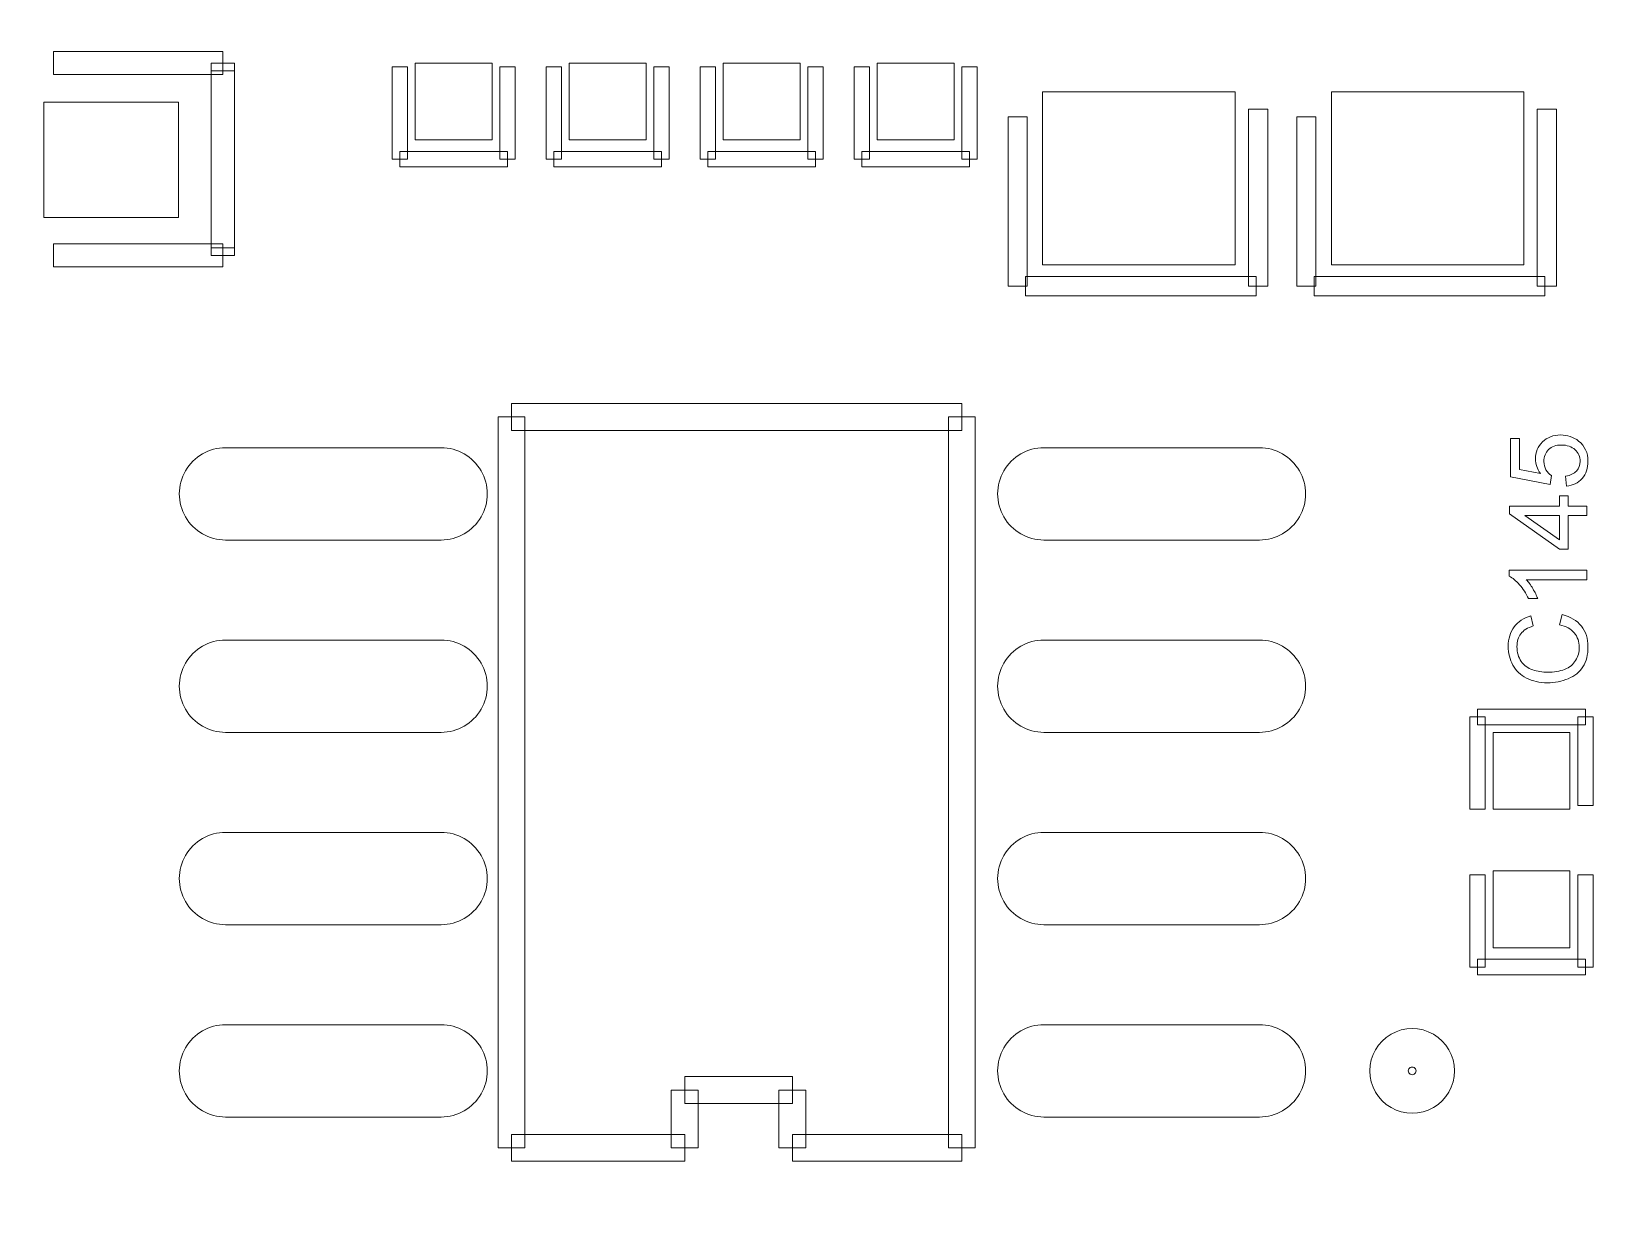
# Model space of a CAD drawing. Header units: millimetres. Extents: x -90 to 99, y -65 to 67.
# Drawn here: x -15.7 to -5.37, y -52.31 to -44.49 of the extents above; entities that cross this region are included whole.
import ezdxf

# ---------------------------------------------------------------- set-up
doc = ezdxf.new("R2010")
doc.units = ezdxf.units.MM
doc.header["$MEASUREMENT"] = 0
for name, color, linetype in [('BG_OUTLINE', 7, 'Continuous'), ('PG_SILKSCREEN_TOP', 7, 'Continuous'), ('PIN_TOP', 7, 'Continuous'), ('RD_SILKSCREEN_TOP', 7, 'Continuous')]:
    doc.layers.add(name, color=color, linetype=linetype)

msp = doc.modelspace()

# ---------------------------------------------------------------- linework, layer by layer
at = {"layer": 'BG_OUTLINE', "color": 3, "lineweight": 9}
msp.add_open_spline([(-71.7269, -61.8795), (-71.7269, -61.8795), (-71.7343, 42.2681), (-71.7343, 42.2681), (-71.7343, 42.2681), (-71.7348, 43.0066), (-71.4419, 43.715), (-70.92, 44.2375), (-70.92, 44.2375), (-70.3982, 44.76), (-69.6866, 45.0538), (-68.9482, 45.0543), (-68.9482, 45.0543), (-68.9482, 45.0543), (75.2046, 45.0543), (75.2046, 45.0543), (75.2046, 45.0543), (76.8319, 45.0552), (78.1763, 43.7805), (78.2661, 42.1556), (78.2661, 42.1556), (78.2661, 42.1556), (78.2661, 31.2814), (78.2661, 31.2814), (78.2661, 31.2814), (78.2661, 31.2814), (72.2646, 31.2814), (72.2646, 31.2814), (72.2646, 31.2814), (72.2646, 31.2814), (72.2646, 26.9814), (72.2646, 26.9814), (72.2646, 26.9814), (72.2646, 26.9814), (78.2661, 26.9814), (78.2661, 26.9814), (78.2661, 26.9814), (78.2661, 26.9814), (78.2661, 18.6553), (78.2661, 18.6553), (78.2661, 18.6553), (78.2661, 18.6553), (72.2496, 18.6553), (72.2496, 18.6553), (72.2496, 18.6553), (72.2496, 18.6553), (72.2496, 14.3553), (72.2496, 14.3553), (72.2496, 14.3553), (72.2496, 14.3553), (78.2661, 14.3553), (78.2661, 14.3553), (78.2661, 14.3553), (78.2661, 14.3553), (78.2661, 9.255), (78.2661, 9.255), (78.2661, 9.255), (78.2661, 9.255), (72.2648, 9.255), (72.2648, 9.255), (72.2648, 9.255), (72.2648, 9.255), (72.2648, 4.955), (72.2648, 4.955), (72.2648, 4.955), (72.2648, 4.955), (78.2661, 4.955), (78.2661, 4.955), (78.2661, 4.955), (78.2661, 4.955), (78.2661, -3.3762), (78.2661, -3.3762), (78.2661, -3.3762), (78.2661, -3.3762), (72.2445, -3.3762), (72.2445, -3.3762), (72.2445, -3.3762), (72.2445, -3.3762), (72.2445, -7.6762), (72.2445, -7.6762), (72.2445, -7.6762), (72.2445, -7.6762), (78.2661, -7.6762), (78.2661, -7.6762), (78.2661, -7.6762), (78.2661, -7.6762), (78.2661, -12.7615), (78.2661, -12.7615), (78.2661, -12.7615), (78.2661, -12.7615), (72.2651, -12.7615), (72.2651, -12.7615), (72.2651, -12.7615), (72.2651, -12.7615), (72.2651, -17.0615), (72.2651, -17.0615), (72.2651, -17.0615), (72.2651, -17.0615), (78.2661, -17.0615), (78.2661, -17.0615), (78.2661, -17.0615), (78.2661, -17.0615), (78.2661, -25.4097), (78.2661, -25.4097), (78.2661, -25.4097), (78.2661, -25.4097), (72.2656, -25.4097), (72.2656, -25.4097), (72.2656, -25.4097), (72.2656, -25.4097), (72.2656, -29.7097), (72.2656, -29.7097), (72.2656, -29.7097), (72.2656, -29.7097), (78.2661, -29.7097), (78.2661, -29.7097), (78.2661, -29.7097), (78.2661, -29.7097), (78.2661, -34.793), (78.2661, -34.793), (78.2661, -34.793), (78.2661, -34.793), (72.2679, -34.793), (72.2679, -34.793), (72.2679, -34.793), (72.2679, -34.793), (72.2679, -39.0929), (72.2679, -39.0929), (72.2679, -39.0929), (72.2679, -39.0929), (78.2661, -39.0929), (78.2661, -39.0929), (78.2661, -39.0929), (78.2661, -39.0929), (78.2661, -47.4269), (78.2661, -47.4269), (78.2661, -47.4269), (78.2661, -47.4269), (72.2679, -47.4269), (72.2679, -47.4269), (72.2679, -47.4269), (72.2679, -47.4269), (72.2679, -51.7269), (72.2679, -51.7269), (72.2679, -51.7269), (72.2679, -51.7269), (78.2661, -51.7269), (78.2661, -51.7269), (78.2661, -51.7269), (78.2661, -51.7269), (78.2661, -51.8138), (78.2661, -51.8138), (78.2661, -51.8138), (78.2661, -51.8138), (78.2656, -61.8468), (78.2656, -61.8468), (78.2656, -61.8468), (78.2661, -62.6669), (77.9407, -63.4536), (77.3612, -64.0339), (77.3612, -64.0339), (76.7817, -64.6142), (75.9915, -64.9405), (75.1713, -64.941), (75.1713, -64.941), (75.1713, -64.941), (-68.6609, -64.9456), (-68.6609, -64.9456), (-68.6609, -64.9456), (-69.4735, -64.9461), (-70.2531, -64.6237), (-70.8281, -64.0495), (-70.8281, -64.0495), (-71.4031, -63.4752), (-71.7264, -62.6922), (-71.7269, -61.8795)], degree=3, knots=[0, 0, 0, 0, 0.0227273, 0.0227273, 0.0227273, 0.0227273, 0.0454545, 0.0454545, 0.0454545, 0.0454545, 0.0681818, 0.0681818, 0.0681818, 0.0681818, 0.0909091, 0.0909091, 0.0909091, 0.0909091, 0.1136364, 0.1136364, 0.1136364, 0.1136364, 0.1363636, 0.1363636, 0.1363636, 0.1363636, 0.1590909, 0.1590909, 0.1590909, 0.1590909, 0.1818182, 0.1818182, 0.1818182, 0.1818182, 0.2045455, 0.2045455, 0.2045455, 0.2045455, 0.2272727, 0.2272727, 0.2272727, 0.2272727, 0.25, 0.25, 0.25, 0.25, 0.2727273, 0.2727273, 0.2727273, 0.2727273, 0.2954545, 0.2954545, 0.2954545, 0.2954545, 0.3181818, 0.3181818, 0.3181818, 0.3181818, 0.3409091, 0.3409091, 0.3409091, 0.3409091, 0.3636364, 0.3636364, 0.3636364, 0.3636364, 0.3863636, 0.3863636, 0.3863636, 0.3863636, 0.4090909, 0.4090909, 0.4090909, 0.4090909, 0.4318182, 0.4318182, 0.4318182, 0.4318182, 0.4545455, 0.4545455, 0.4545455, 0.4545455, 0.4772727, 0.4772727, 0.4772727, 0.4772727, 0.5, 0.5, 0.5, 0.5, 0.5227273, 0.5227273, 0.5227273, 0.5227273, 0.5454545, 0.5454545, 0.5454545, 0.5454545, 0.5681818, 0.5681818, 0.5681818, 0.5681818, 0.5909091, 0.5909091, 0.5909091, 0.5909091, 0.6136364, 0.6136364, 0.6136364, 0.6136364, 0.6363636, 0.6363636, 0.6363636, 0.6363636, 0.6590909, 0.6590909, 0.6590909, 0.6590909, 0.6818182, 0.6818182, 0.6818182, 0.6818182, 0.7045455, 0.7045455, 0.7045455, 0.7045455, 0.7272727, 0.7272727, 0.7272727, 0.7272727, 0.75, 0.75, 0.75, 0.75, 0.7727273, 0.7727273, 0.7727273, 0.7727273, 0.7954545, 0.7954545, 0.7954545, 0.7954545, 0.8181818, 0.8181818, 0.8181818, 0.8181818, 0.8409091, 0.8409091, 0.8409091, 0.8409091, 0.8636364, 0.8636364, 0.8636364, 0.8636364, 0.8863636, 0.8863636, 0.8863636, 0.8863636, 0.9090909, 0.9090909, 0.9090909, 0.9090909, 0.9318182, 0.9318182, 0.9318182, 0.9318182, 0.9545455, 0.9545455, 0.9545455, 0.9545455, 0.9772727, 0.9772727, 0.9772727, 0.9772727, 1, 1, 1, 1], dxfattribs=at)
at = {"layer": 'PG_SILKSCREEN_TOP', "color": 6, "lineweight": 9}
for points, knots in [([(-15.5494, -44.778), (-15.5494, -44.778), (-15.5494, -44.6256), (-15.5494, -44.6256), (-15.5494, -44.6256), (-15.5494, -44.6256), (-14.4318, -44.6256), (-14.4318, -44.6256), (-14.4318, -44.6256), (-14.4318, -44.6256), (-14.4318, -44.778), (-14.4318, -44.778), (-14.4318, -44.778), (-14.4318, -44.778), (-15.5494, -44.778), (-15.5494, -44.778)], [0, 0, 0, 0, 0.25, 0.25, 0.25, 0.25, 0.5, 0.5, 0.5, 0.5, 0.75, 0.75, 0.75, 0.75, 1, 1, 1, 1]), ([(-14.508, -44.7018), (-14.508, -44.7018), (-14.3556, -44.7018), (-14.3556, -44.7018), (-14.3556, -44.7018), (-14.3556, -44.7018), (-14.3556, -44.7526), (-14.3556, -44.7526), (-14.3556, -44.7526), (-14.3556, -44.7526), (-14.508, -44.7526), (-14.508, -44.7526), (-14.508, -44.7526), (-14.508, -44.7526), (-14.508, -44.7018), (-14.508, -44.7018)], [0, 0, 0, 0, 0.25, 0.25, 0.25, 0.25, 0.5, 0.5, 0.5, 0.5, 0.75, 0.75, 0.75, 0.75, 1, 1, 1, 1]), ([(-13.2126, -45.3368), (-13.2126, -45.3368), (-13.3142, -45.3368), (-13.3142, -45.3368), (-13.3142, -45.3368), (-13.3142, -45.3368), (-13.3142, -44.7272), (-13.3142, -44.7272), (-13.3142, -44.7272), (-13.3142, -44.7272), (-13.2126, -44.7272), (-13.2126, -44.7272), (-13.2126, -44.7272), (-13.2126, -44.7272), (-13.2126, -45.3368), (-13.2126, -45.3368)], [0, 0, 0, 0, 0.25, 0.25, 0.25, 0.25, 0.5, 0.5, 0.5, 0.5, 0.75, 0.75, 0.75, 0.75, 1, 1, 1, 1]), ([(-12.5014, -45.3368), (-12.5014, -45.3368), (-12.603, -45.3368), (-12.603, -45.3368), (-12.603, -45.3368), (-12.603, -45.3368), (-12.603, -44.7272), (-12.603, -44.7272), (-12.603, -44.7272), (-12.603, -44.7272), (-12.5014, -44.7272), (-12.5014, -44.7272), (-12.5014, -44.7272), (-12.5014, -44.7272), (-12.5014, -45.3368), (-12.5014, -45.3368)], [0, 0, 0, 0, 0.25, 0.25, 0.25, 0.25, 0.5, 0.5, 0.5, 0.5, 0.75, 0.75, 0.75, 0.75, 1, 1, 1, 1]), ([(-12.1966, -45.3368), (-12.1966, -45.3368), (-12.2982, -45.3368), (-12.2982, -45.3368), (-12.2982, -45.3368), (-12.2982, -45.3368), (-12.2982, -44.7272), (-12.2982, -44.7272), (-12.2982, -44.7272), (-12.2982, -44.7272), (-12.1966, -44.7272), (-12.1966, -44.7272), (-12.1966, -44.7272), (-12.1966, -44.7272), (-12.1966, -45.3368), (-12.1966, -45.3368)], [0, 0, 0, 0, 0.25, 0.25, 0.25, 0.25, 0.5, 0.5, 0.5, 0.5, 0.75, 0.75, 0.75, 0.75, 1, 1, 1, 1]), ([(-11.4854, -45.3368), (-11.4854, -45.3368), (-11.587, -45.3368), (-11.587, -45.3368), (-11.587, -45.3368), (-11.587, -45.3368), (-11.587, -44.7272), (-11.587, -44.7272), (-11.587, -44.7272), (-11.587, -44.7272), (-11.4854, -44.7272), (-11.4854, -44.7272), (-11.4854, -44.7272), (-11.4854, -44.7272), (-11.4854, -45.3368), (-11.4854, -45.3368)], [0, 0, 0, 0, 0.25, 0.25, 0.25, 0.25, 0.5, 0.5, 0.5, 0.5, 0.75, 0.75, 0.75, 0.75, 1, 1, 1, 1]), ([(-11.1806, -45.3368), (-11.1806, -45.3368), (-11.2822, -45.3368), (-11.2822, -45.3368), (-11.2822, -45.3368), (-11.2822, -45.3368), (-11.2822, -44.7272), (-11.2822, -44.7272), (-11.2822, -44.7272), (-11.2822, -44.7272), (-11.1806, -44.7272), (-11.1806, -44.7272), (-11.1806, -44.7272), (-11.1806, -44.7272), (-11.1806, -45.3368), (-11.1806, -45.3368)], [0, 0, 0, 0, 0.25, 0.25, 0.25, 0.25, 0.5, 0.5, 0.5, 0.5, 0.75, 0.75, 0.75, 0.75, 1, 1, 1, 1]), ([(-10.4694, -45.3368), (-10.4694, -45.3368), (-10.571, -45.3368), (-10.571, -45.3368), (-10.571, -45.3368), (-10.571, -45.3368), (-10.571, -44.7272), (-10.571, -44.7272), (-10.571, -44.7272), (-10.571, -44.7272), (-10.4694, -44.7272), (-10.4694, -44.7272), (-10.4694, -44.7272), (-10.4694, -44.7272), (-10.4694, -45.3368), (-10.4694, -45.3368)], [0, 0, 0, 0, 0.25, 0.25, 0.25, 0.25, 0.5, 0.5, 0.5, 0.5, 0.75, 0.75, 0.75, 0.75, 1, 1, 1, 1]), ([(-10.1646, -45.3368), (-10.1646, -45.3368), (-10.2662, -45.3368), (-10.2662, -45.3368), (-10.2662, -45.3368), (-10.2662, -45.3368), (-10.2662, -44.7272), (-10.2662, -44.7272), (-10.2662, -44.7272), (-10.2662, -44.7272), (-10.1646, -44.7272), (-10.1646, -44.7272), (-10.1646, -44.7272), (-10.1646, -44.7272), (-10.1646, -45.3368), (-10.1646, -45.3368)], [0, 0, 0, 0, 0.25, 0.25, 0.25, 0.25, 0.5, 0.5, 0.5, 0.5, 0.75, 0.75, 0.75, 0.75, 1, 1, 1, 1]), ([(-9.4534, -45.3368), (-9.4534, -45.3368), (-9.555, -45.3368), (-9.555, -45.3368), (-9.555, -45.3368), (-9.555, -45.3368), (-9.555, -44.7272), (-9.555, -44.7272), (-9.555, -44.7272), (-9.555, -44.7272), (-9.4534, -44.7272), (-9.4534, -44.7272), (-9.4534, -44.7272), (-9.4534, -44.7272), (-9.4534, -45.3368), (-9.4534, -45.3368)], [0, 0, 0, 0, 0.25, 0.25, 0.25, 0.25, 0.5, 0.5, 0.5, 0.5, 0.75, 0.75, 0.75, 0.75, 1, 1, 1, 1]), ([(-14.508, -44.7526), (-14.508, -44.7526), (-14.3556, -44.7526), (-14.3556, -44.7526), (-14.3556, -44.7526), (-14.3556, -44.7526), (-14.3556, -45.921), (-14.3556, -45.921), (-14.3556, -45.921), (-14.3556, -45.921), (-14.508, -45.921), (-14.508, -45.921), (-14.508, -45.921), (-14.508, -45.921), (-14.508, -44.7526), (-14.508, -44.7526)], [0, 0, 0, 0, 0.25, 0.25, 0.25, 0.25, 0.5, 0.5, 0.5, 0.5, 0.75, 0.75, 0.75, 0.75, 1, 1, 1, 1]), ([(-7.5357, -46.175), (-7.5357, -46.175), (-7.6627, -46.175), (-7.6627, -46.175), (-7.6627, -46.175), (-7.6627, -46.175), (-7.6627, -45.0066), (-7.6627, -45.0066), (-7.6627, -45.0066), (-7.6627, -45.0066), (-7.5357, -45.0066), (-7.5357, -45.0066), (-7.5357, -45.0066), (-7.5357, -45.0066), (-7.5357, -46.175), (-7.5357, -46.175)], [0, 0, 0, 0, 0.25, 0.25, 0.25, 0.25, 0.5, 0.5, 0.5, 0.5, 0.75, 0.75, 0.75, 0.75, 1, 1, 1, 1]), ([(-5.6308, -46.175), (-5.6308, -46.175), (-5.7577, -46.175), (-5.7577, -46.175), (-5.7577, -46.175), (-5.7577, -46.175), (-5.7577, -45.0066), (-5.7577, -45.0066), (-5.7577, -45.0066), (-5.7577, -45.0066), (-5.6308, -45.0066), (-5.6308, -45.0066), (-5.6308, -45.0066), (-5.6308, -45.0066), (-5.6308, -46.175), (-5.6308, -46.175)], [0, 0, 0, 0, 0.25, 0.25, 0.25, 0.25, 0.5, 0.5, 0.5, 0.5, 0.75, 0.75, 0.75, 0.75, 1, 1, 1, 1]), ([(-9.2502, -45.0574), (-9.2502, -45.0574), (-9.1232, -45.0574), (-9.1232, -45.0574), (-9.1232, -45.0574), (-9.1232, -45.0574), (-9.1232, -46.175), (-9.1232, -46.175), (-9.1232, -46.175), (-9.1232, -46.175), (-9.2502, -46.175), (-9.2502, -46.175), (-9.2502, -46.175), (-9.2502, -46.175), (-9.2502, -45.0574), (-9.2502, -45.0574)], [0, 0, 0, 0, 0.25, 0.25, 0.25, 0.25, 0.5, 0.5, 0.5, 0.5, 0.75, 0.75, 0.75, 0.75, 1, 1, 1, 1]), ([(-7.3452, -45.0574), (-7.3452, -45.0574), (-7.2182, -45.0574), (-7.2182, -45.0574), (-7.2182, -45.0574), (-7.2182, -45.0574), (-7.2182, -46.175), (-7.2182, -46.175), (-7.2182, -46.175), (-7.2182, -46.175), (-7.3452, -46.175), (-7.3452, -46.175), (-7.3452, -46.175), (-7.3452, -46.175), (-7.3452, -45.0574), (-7.3452, -45.0574)], [0, 0, 0, 0, 0.25, 0.25, 0.25, 0.25, 0.5, 0.5, 0.5, 0.5, 0.75, 0.75, 0.75, 0.75, 1, 1, 1, 1]), ([(-13.2634, -45.3876), (-13.2634, -45.3876), (-13.2634, -45.286), (-13.2634, -45.286), (-13.2634, -45.286), (-13.2634, -45.286), (-12.5522, -45.286), (-12.5522, -45.286), (-12.5522, -45.286), (-12.5522, -45.286), (-12.5522, -45.3876), (-12.5522, -45.3876), (-12.5522, -45.3876), (-12.5522, -45.3876), (-13.2634, -45.3876), (-13.2634, -45.3876)], [0, 0, 0, 0, 0.25, 0.25, 0.25, 0.25, 0.5, 0.5, 0.5, 0.5, 0.75, 0.75, 0.75, 0.75, 1, 1, 1, 1]), ([(-12.2474, -45.3876), (-12.2474, -45.3876), (-12.2474, -45.286), (-12.2474, -45.286), (-12.2474, -45.286), (-12.2474, -45.286), (-11.5362, -45.286), (-11.5362, -45.286), (-11.5362, -45.286), (-11.5362, -45.286), (-11.5362, -45.3876), (-11.5362, -45.3876), (-11.5362, -45.3876), (-11.5362, -45.3876), (-12.2474, -45.3876), (-12.2474, -45.3876)], [0, 0, 0, 0, 0.25, 0.25, 0.25, 0.25, 0.5, 0.5, 0.5, 0.5, 0.75, 0.75, 0.75, 0.75, 1, 1, 1, 1]), ([(-11.2314, -45.3876), (-11.2314, -45.3876), (-11.2314, -45.286), (-11.2314, -45.286), (-11.2314, -45.286), (-11.2314, -45.286), (-10.5202, -45.286), (-10.5202, -45.286), (-10.5202, -45.286), (-10.5202, -45.286), (-10.5202, -45.3876), (-10.5202, -45.3876), (-10.5202, -45.3876), (-10.5202, -45.3876), (-11.2314, -45.3876), (-11.2314, -45.3876)], [0, 0, 0, 0, 0.25, 0.25, 0.25, 0.25, 0.5, 0.5, 0.5, 0.5, 0.75, 0.75, 0.75, 0.75, 1, 1, 1, 1]), ([(-10.2154, -45.3876), (-10.2154, -45.3876), (-10.2154, -45.286), (-10.2154, -45.286), (-10.2154, -45.286), (-10.2154, -45.286), (-9.5042, -45.286), (-9.5042, -45.286), (-9.5042, -45.286), (-9.5042, -45.286), (-9.5042, -45.3876), (-9.5042, -45.3876), (-9.5042, -45.3876), (-9.5042, -45.3876), (-10.2154, -45.3876), (-10.2154, -45.3876)], [0, 0, 0, 0, 0.25, 0.25, 0.25, 0.25, 0.5, 0.5, 0.5, 0.5, 0.75, 0.75, 0.75, 0.75, 1, 1, 1, 1]), ([(-14.4318, -45.8956), (-14.4318, -45.8956), (-14.4318, -46.048), (-14.4318, -46.048), (-14.4318, -46.048), (-14.4318, -46.048), (-15.5494, -46.048), (-15.5494, -46.048), (-15.5494, -46.048), (-15.5494, -46.048), (-15.5494, -45.8956), (-15.5494, -45.8956), (-15.5494, -45.8956), (-15.5494, -45.8956), (-14.4318, -45.8956), (-14.4318, -45.8956)], [0, 0, 0, 0, 0.25, 0.25, 0.25, 0.25, 0.5, 0.5, 0.5, 0.5, 0.75, 0.75, 0.75, 0.75, 1, 1, 1, 1]), ([(-14.508, -45.921), (-14.508, -45.921), (-14.3556, -45.921), (-14.3556, -45.921), (-14.3556, -45.921), (-14.3556, -45.921), (-14.3556, -45.9718), (-14.3556, -45.9718), (-14.3556, -45.9718), (-14.3556, -45.9718), (-14.508, -45.9718), (-14.508, -45.9718), (-14.508, -45.9718), (-14.508, -45.9718), (-14.508, -45.921), (-14.508, -45.921)], [0, 0, 0, 0, 0.25, 0.25, 0.25, 0.25, 0.5, 0.5, 0.5, 0.5, 0.75, 0.75, 0.75, 0.75, 1, 1, 1, 1]), ([(-9.1359, -46.2385), (-9.1359, -46.2385), (-9.1359, -46.1115), (-9.1359, -46.1115), (-9.1359, -46.1115), (-9.1359, -46.1115), (-7.6119, -46.1115), (-7.6119, -46.1115), (-7.6119, -46.1115), (-7.6119, -46.1115), (-7.6119, -46.2385), (-7.6119, -46.2385), (-7.6119, -46.2385), (-7.6119, -46.2385), (-9.1359, -46.2385), (-9.1359, -46.2385)], [0, 0, 0, 0, 0.25, 0.25, 0.25, 0.25, 0.5, 0.5, 0.5, 0.5, 0.75, 0.75, 0.75, 0.75, 1, 1, 1, 1]), ([(-7.2309, -46.2385), (-7.2309, -46.2385), (-7.2309, -46.1115), (-7.2309, -46.1115), (-7.2309, -46.1115), (-7.2309, -46.1115), (-5.7069, -46.1115), (-5.7069, -46.1115), (-5.7069, -46.1115), (-5.7069, -46.1115), (-5.7069, -46.2385), (-5.7069, -46.2385), (-5.7069, -46.2385), (-5.7069, -46.2385), (-7.2309, -46.2385), (-7.2309, -46.2385)], [0, 0, 0, 0, 0.25, 0.25, 0.25, 0.25, 0.5, 0.5, 0.5, 0.5, 0.75, 0.75, 0.75, 0.75, 1, 1, 1, 1]), ([(-9.555, -46.9497), (-9.555, -46.9497), (-9.555, -47.1275), (-9.555, -47.1275), (-9.555, -47.1275), (-9.555, -47.1275), (-12.5268, -47.1275), (-12.5268, -47.1275), (-12.5268, -47.1275), (-12.5268, -47.1275), (-12.5268, -46.9497), (-12.5268, -46.9497), (-12.5268, -46.9497), (-12.5268, -46.9497), (-9.555, -46.9497), (-9.555, -46.9497)], [0, 0, 0, 0, 0.25, 0.25, 0.25, 0.25, 0.5, 0.5, 0.5, 0.5, 0.75, 0.75, 0.75, 0.75, 1, 1, 1, 1]), ([(-12.6157, -47.0386), (-12.6157, -47.0386), (-12.4379, -47.0386), (-12.4379, -47.0386), (-12.4379, -47.0386), (-12.4379, -47.0386), (-12.4379, -51.8646), (-12.4379, -51.8646), (-12.4379, -51.8646), (-12.4379, -51.8646), (-12.6157, -51.8646), (-12.6157, -51.8646), (-12.6157, -51.8646), (-12.6157, -51.8646), (-12.6157, -47.0386), (-12.6157, -47.0386)], [0, 0, 0, 0, 0.25, 0.25, 0.25, 0.25, 0.5, 0.5, 0.5, 0.5, 0.75, 0.75, 0.75, 0.75, 1, 1, 1, 1]), ([(-9.4661, -51.8646), (-9.4661, -51.8646), (-9.6439, -51.8646), (-9.6439, -51.8646), (-9.6439, -51.8646), (-9.6439, -51.8646), (-9.6439, -47.0386), (-9.6439, -47.0386), (-9.6439, -47.0386), (-9.6439, -47.0386), (-9.4661, -47.0386), (-9.4661, -47.0386), (-9.4661, -47.0386), (-9.4661, -47.0386), (-9.4661, -51.8646), (-9.4661, -51.8646)], [0, 0, 0, 0, 0.25, 0.25, 0.25, 0.25, 0.5, 0.5, 0.5, 0.5, 0.75, 0.75, 0.75, 0.75, 1, 1, 1, 1]), ([(-6.1006, -49.6294), (-6.1006, -49.6294), (-6.2022, -49.6294), (-6.2022, -49.6294), (-6.2022, -49.6294), (-6.2022, -49.6294), (-6.2022, -49.0198), (-6.2022, -49.0198), (-6.2022, -49.0198), (-6.2022, -49.0198), (-6.1006, -49.0198), (-6.1006, -49.0198), (-6.1006, -49.0198), (-6.1006, -49.0198), (-6.1006, -49.6294), (-6.1006, -49.6294)], [0, 0, 0, 0, 0.25, 0.25, 0.25, 0.25, 0.5, 0.5, 0.5, 0.5, 0.75, 0.75, 0.75, 0.75, 1, 1, 1, 1]), ([(-6.1514, -49.0706), (-6.1514, -49.0706), (-6.1514, -48.969), (-6.1514, -48.969), (-6.1514, -48.969), (-6.1514, -48.969), (-5.4403, -48.969), (-5.4403, -48.969), (-5.4403, -48.969), (-5.4403, -48.969), (-5.4403, -49.0706), (-5.4403, -49.0706), (-5.4403, -49.0706), (-5.4403, -49.0706), (-6.1514, -49.0706), (-6.1514, -49.0706)], [0, 0, 0, 0, 0.25, 0.25, 0.25, 0.25, 0.5, 0.5, 0.5, 0.5, 0.75, 0.75, 0.75, 0.75, 1, 1, 1, 1]), ([(-5.4911, -49.0198), (-5.4911, -49.0198), (-5.3895, -49.0198), (-5.3895, -49.0198), (-5.3895, -49.0198), (-5.3895, -49.0198), (-5.3895, -49.604), (-5.3895, -49.604), (-5.3895, -49.604), (-5.3895, -49.604), (-5.4911, -49.604), (-5.4911, -49.604), (-5.4911, -49.604), (-5.4911, -49.604), (-5.4911, -49.0198), (-5.4911, -49.0198)], [0, 0, 0, 0, 0.25, 0.25, 0.25, 0.25, 0.5, 0.5, 0.5, 0.5, 0.75, 0.75, 0.75, 0.75, 1, 1, 1, 1]), ([(-6.1006, -50.6708), (-6.1006, -50.6708), (-6.2022, -50.6708), (-6.2022, -50.6708), (-6.2022, -50.6708), (-6.2022, -50.6708), (-6.2022, -50.0612), (-6.2022, -50.0612), (-6.2022, -50.0612), (-6.2022, -50.0612), (-6.1006, -50.0612), (-6.1006, -50.0612), (-6.1006, -50.0612), (-6.1006, -50.0612), (-6.1006, -50.6708), (-6.1006, -50.6708)], [0, 0, 0, 0, 0.25, 0.25, 0.25, 0.25, 0.5, 0.5, 0.5, 0.5, 0.75, 0.75, 0.75, 0.75, 1, 1, 1, 1]), ([(-5.3895, -50.6708), (-5.3895, -50.6708), (-5.4911, -50.6708), (-5.4911, -50.6708), (-5.4911, -50.6708), (-5.4911, -50.6708), (-5.4911, -50.0612), (-5.4911, -50.0612), (-5.4911, -50.0612), (-5.4911, -50.0612), (-5.3895, -50.0612), (-5.3895, -50.0612), (-5.3895, -50.0612), (-5.3895, -50.0612), (-5.3895, -50.6708), (-5.3895, -50.6708)], [0, 0, 0, 0, 0.25, 0.25, 0.25, 0.25, 0.5, 0.5, 0.5, 0.5, 0.75, 0.75, 0.75, 0.75, 1, 1, 1, 1]), ([(-6.1514, -50.7216), (-6.1514, -50.7216), (-6.1514, -50.62), (-6.1514, -50.62), (-6.1514, -50.62), (-6.1514, -50.62), (-5.4403, -50.62), (-5.4403, -50.62), (-5.4403, -50.62), (-5.4403, -50.62), (-5.4403, -50.7216), (-5.4403, -50.7216), (-5.4403, -50.7216), (-5.4403, -50.7216), (-6.1514, -50.7216), (-6.1514, -50.7216)], [0, 0, 0, 0, 0.25, 0.25, 0.25, 0.25, 0.5, 0.5, 0.5, 0.5, 0.75, 0.75, 0.75, 0.75, 1, 1, 1, 1]), ([(-6.8626, -51.3566), (-6.8626, -51.2567), (-6.8093, -51.1645), (-6.7229, -51.1146), (-6.7229, -51.1146), (-6.6364, -51.0647), (-6.5299, -51.0647), (-6.4435, -51.1146), (-6.4435, -51.1146), (-6.357, -51.1645), (-6.3038, -51.2567), (-6.3038, -51.3566)], [0, 0, 0, 0, 0.3333333, 0.3333333, 0.3333333, 0.3333333, 0.6666667, 0.6666667, 0.6666667, 0.6666667, 1, 1, 1, 1]), ([(-6.5578, -51.3566), (-6.5578, -51.3475), (-6.5626, -51.3391), (-6.5705, -51.3346), (-6.5705, -51.3346), (-6.5783, -51.33), (-6.588, -51.33), (-6.5959, -51.3346), (-6.5959, -51.3346), (-6.6037, -51.3391), (-6.6086, -51.3475), (-6.6086, -51.3566)], [0, 0, 0, 0, 0.3333333, 0.3333333, 0.3333333, 0.3333333, 0.6666667, 0.6666667, 0.6666667, 0.6666667, 1, 1, 1, 1]), ([(-11.3838, -51.5725), (-11.3838, -51.5725), (-11.3838, -51.3947), (-11.3838, -51.3947), (-11.3838, -51.3947), (-11.3838, -51.3947), (-10.6726, -51.3947), (-10.6726, -51.3947), (-10.6726, -51.3947), (-10.6726, -51.3947), (-10.6726, -51.5725), (-10.6726, -51.5725), (-10.6726, -51.5725), (-10.6726, -51.5725), (-11.3838, -51.5725), (-11.3838, -51.5725)], [0, 0, 0, 0, 0.25, 0.25, 0.25, 0.25, 0.5, 0.5, 0.5, 0.5, 0.75, 0.75, 0.75, 0.75, 1, 1, 1, 1]), ([(-6.3038, -51.3566), (-6.3038, -51.4564), (-6.357, -51.5486), (-6.4435, -51.5985), (-6.4435, -51.5985), (-6.5299, -51.6484), (-6.6364, -51.6484), (-6.7229, -51.5985), (-6.7229, -51.5985), (-6.8093, -51.5486), (-6.8626, -51.4564), (-6.8626, -51.3566)], [0, 0, 0, 0, 0.3333333, 0.3333333, 0.3333333, 0.3333333, 0.6666667, 0.6666667, 0.6666667, 0.6666667, 1, 1, 1, 1]), ([(-6.6086, -51.3566), (-6.6086, -51.3656), (-6.6037, -51.374), (-6.5959, -51.3786), (-6.5959, -51.3786), (-6.588, -51.3831), (-6.5783, -51.3831), (-6.5705, -51.3786), (-6.5705, -51.3786), (-6.5626, -51.374), (-6.5578, -51.3656), (-6.5578, -51.3566)], [0, 0, 0, 0, 0.3333333, 0.3333333, 0.3333333, 0.3333333, 0.6666667, 0.6666667, 0.6666667, 0.6666667, 1, 1, 1, 1]), ([(-11.2949, -51.8646), (-11.2949, -51.8646), (-11.4727, -51.8646), (-11.4727, -51.8646), (-11.4727, -51.8646), (-11.4727, -51.8646), (-11.4727, -51.4836), (-11.4727, -51.4836), (-11.4727, -51.4836), (-11.4727, -51.4836), (-11.2949, -51.4836), (-11.2949, -51.4836), (-11.2949, -51.4836), (-11.2949, -51.4836), (-11.2949, -51.8646), (-11.2949, -51.8646)], [0, 0, 0, 0, 0.25, 0.25, 0.25, 0.25, 0.5, 0.5, 0.5, 0.5, 0.75, 0.75, 0.75, 0.75, 1, 1, 1, 1]), ([(-10.7615, -51.4836), (-10.7615, -51.4836), (-10.5837, -51.4836), (-10.5837, -51.4836), (-10.5837, -51.4836), (-10.5837, -51.4836), (-10.5837, -51.8646), (-10.5837, -51.8646), (-10.5837, -51.8646), (-10.5837, -51.8646), (-10.7615, -51.8646), (-10.7615, -51.8646), (-10.7615, -51.8646), (-10.7615, -51.8646), (-10.7615, -51.4836), (-10.7615, -51.4836)], [0, 0, 0, 0, 0.25, 0.25, 0.25, 0.25, 0.5, 0.5, 0.5, 0.5, 0.75, 0.75, 0.75, 0.75, 1, 1, 1, 1]), ([(-12.5268, -51.9535), (-12.5268, -51.9535), (-12.5268, -51.7757), (-12.5268, -51.7757), (-12.5268, -51.7757), (-12.5268, -51.7757), (-11.3838, -51.7757), (-11.3838, -51.7757), (-11.3838, -51.7757), (-11.3838, -51.7757), (-11.3838, -51.9535), (-11.3838, -51.9535), (-11.3838, -51.9535), (-11.3838, -51.9535), (-12.5268, -51.9535), (-12.5268, -51.9535)], [0, 0, 0, 0, 0.25, 0.25, 0.25, 0.25, 0.5, 0.5, 0.5, 0.5, 0.75, 0.75, 0.75, 0.75, 1, 1, 1, 1]), ([(-10.6726, -51.9535), (-10.6726, -51.9535), (-10.6726, -51.7757), (-10.6726, -51.7757), (-10.6726, -51.7757), (-10.6726, -51.7757), (-9.555, -51.7757), (-9.555, -51.7757), (-9.555, -51.7757), (-9.555, -51.7757), (-9.555, -51.9535), (-9.555, -51.9535), (-9.555, -51.9535), (-9.555, -51.9535), (-10.6726, -51.9535), (-10.6726, -51.9535)], [0, 0, 0, 0, 0.25, 0.25, 0.25, 0.25, 0.5, 0.5, 0.5, 0.5, 0.75, 0.75, 0.75, 0.75, 1, 1, 1, 1])]:
    msp.add_open_spline(points, degree=3, knots=knots, dxfattribs=at)
at = {"layer": 'PIN_TOP', "lineweight": 9}
for points, knots in [([(-12.6538, -45.2098), (-12.6538, -45.2098), (-13.1618, -45.2098), (-13.1618, -45.2098), (-13.1618, -45.2098), (-13.1618, -45.2098), (-13.1618, -44.7018), (-13.1618, -44.7018), (-13.1618, -44.7018), (-13.1618, -44.7018), (-12.6538, -44.7018), (-12.6538, -44.7018), (-12.6538, -44.7018), (-12.6538, -44.7018), (-12.6538, -45.2098), (-12.6538, -45.2098)], [0, 0, 0, 0, 0.25, 0.25, 0.25, 0.25, 0.5, 0.5, 0.5, 0.5, 0.75, 0.75, 0.75, 0.75, 1, 1, 1, 1]), ([(-11.6378, -45.2098), (-11.6378, -45.2098), (-12.1458, -45.2098), (-12.1458, -45.2098), (-12.1458, -45.2098), (-12.1458, -45.2098), (-12.1458, -44.7018), (-12.1458, -44.7018), (-12.1458, -44.7018), (-12.1458, -44.7018), (-11.6378, -44.7018), (-11.6378, -44.7018), (-11.6378, -44.7018), (-11.6378, -44.7018), (-11.6378, -45.2098), (-11.6378, -45.2098)], [0, 0, 0, 0, 0.25, 0.25, 0.25, 0.25, 0.5, 0.5, 0.5, 0.5, 0.75, 0.75, 0.75, 0.75, 1, 1, 1, 1]), ([(-10.6218, -45.2098), (-10.6218, -45.2098), (-11.1298, -45.2098), (-11.1298, -45.2098), (-11.1298, -45.2098), (-11.1298, -45.2098), (-11.1298, -44.7018), (-11.1298, -44.7018), (-11.1298, -44.7018), (-11.1298, -44.7018), (-10.6218, -44.7018), (-10.6218, -44.7018), (-10.6218, -44.7018), (-10.6218, -44.7018), (-10.6218, -45.2098), (-10.6218, -45.2098)], [0, 0, 0, 0, 0.25, 0.25, 0.25, 0.25, 0.5, 0.5, 0.5, 0.5, 0.75, 0.75, 0.75, 0.75, 1, 1, 1, 1]), ([(-9.6058, -45.2098), (-9.6058, -45.2098), (-10.1138, -45.2098), (-10.1138, -45.2098), (-10.1138, -45.2098), (-10.1138, -45.2098), (-10.1138, -44.7018), (-10.1138, -44.7018), (-10.1138, -44.7018), (-10.1138, -44.7018), (-9.6058, -44.7018), (-9.6058, -44.7018), (-9.6058, -44.7018), (-9.6058, -44.7018), (-9.6058, -45.2098), (-9.6058, -45.2098)], [0, 0, 0, 0, 0.25, 0.25, 0.25, 0.25, 0.5, 0.5, 0.5, 0.5, 0.75, 0.75, 0.75, 0.75, 1, 1, 1, 1]), ([(-7.7516, -46.0353), (-7.7516, -46.0353), (-9.0216, -46.0353), (-9.0216, -46.0353), (-9.0216, -46.0353), (-9.0216, -46.0353), (-9.0216, -44.8923), (-9.0216, -44.8923), (-9.0216, -44.8923), (-9.0216, -44.8923), (-7.7516, -44.8923), (-7.7516, -44.8923), (-7.7516, -44.8923), (-7.7516, -44.8923), (-7.7516, -46.0353), (-7.7516, -46.0353)], [0, 0, 0, 0, 0.25, 0.25, 0.25, 0.25, 0.5, 0.5, 0.5, 0.5, 0.75, 0.75, 0.75, 0.75, 1, 1, 1, 1]), ([(-5.8466, -46.0353), (-5.8466, -46.0353), (-7.1166, -46.0353), (-7.1166, -46.0353), (-7.1166, -46.0353), (-7.1166, -46.0353), (-7.1166, -44.8923), (-7.1166, -44.8923), (-7.1166, -44.8923), (-7.1166, -44.8923), (-5.8466, -44.8923), (-5.8466, -44.8923), (-5.8466, -44.8923), (-5.8466, -44.8923), (-5.8466, -46.0353), (-5.8466, -46.0353)], [0, 0, 0, 0, 0.25, 0.25, 0.25, 0.25, 0.5, 0.5, 0.5, 0.5, 0.75, 0.75, 0.75, 0.75, 1, 1, 1, 1]), ([(-14.7239, -44.9593), (-14.7239, -44.9593), (-14.7239, -45.7213), (-14.7239, -45.7213), (-14.7239, -45.7213), (-14.7239, -45.7213), (-15.6129, -45.7213), (-15.6129, -45.7213), (-15.6129, -45.7213), (-15.6129, -45.7213), (-15.6129, -44.9593), (-15.6129, -44.9593), (-15.6129, -44.9593), (-15.6129, -44.9593), (-14.7239, -44.9593), (-14.7239, -44.9593)], [0, 0, 0, 0, 0.25, 0.25, 0.25, 0.25, 0.5, 0.5, 0.5, 0.5, 0.75, 0.75, 0.75, 0.75, 1, 1, 1, 1]), ([(-14.414, -47.2418), (-14.414, -47.2418), (-12.9916, -47.2418), (-12.9916, -47.2418), (-12.9916, -47.2418), (-12.8827, -47.2418), (-12.7821, -47.2999), (-12.7276, -47.3942), (-12.7276, -47.3942), (-12.6732, -47.4885), (-12.6732, -47.6047), (-12.7276, -47.699), (-12.7276, -47.699), (-12.7821, -47.7933), (-12.8827, -47.8514), (-12.9916, -47.8514), (-12.9916, -47.8514), (-12.9916, -47.8514), (-14.414, -47.8514), (-14.414, -47.8514), (-14.414, -47.8514), (-14.5229, -47.8514), (-14.6235, -47.7933), (-14.678, -47.699), (-14.678, -47.699), (-14.7324, -47.6047), (-14.7324, -47.4885), (-14.678, -47.3942), (-14.678, -47.3942), (-14.6235, -47.2999), (-14.5229, -47.2418), (-14.414, -47.2418)], [0, 0, 0, 0, 0.125, 0.125, 0.125, 0.125, 0.25, 0.25, 0.25, 0.25, 0.375, 0.375, 0.375, 0.375, 0.5, 0.5, 0.5, 0.5, 0.625, 0.625, 0.625, 0.625, 0.75, 0.75, 0.75, 0.75, 0.875, 0.875, 0.875, 0.875, 1, 1, 1, 1]), ([(-9.014, -47.2418), (-9.014, -47.2418), (-7.5916, -47.2418), (-7.5916, -47.2418), (-7.5916, -47.2418), (-7.4827, -47.2418), (-7.3821, -47.2999), (-7.3276, -47.3942), (-7.3276, -47.3942), (-7.2732, -47.4885), (-7.2732, -47.6047), (-7.3276, -47.699), (-7.3276, -47.699), (-7.3821, -47.7933), (-7.4827, -47.8514), (-7.5916, -47.8514), (-7.5916, -47.8514), (-7.5916, -47.8514), (-9.014, -47.8514), (-9.014, -47.8514), (-9.014, -47.8514), (-9.1229, -47.8514), (-9.2235, -47.7933), (-9.2779, -47.699), (-9.2779, -47.699), (-9.3324, -47.6047), (-9.3324, -47.4885), (-9.2779, -47.3942), (-9.2779, -47.3942), (-9.2235, -47.2999), (-9.1229, -47.2418), (-9.014, -47.2418)], [0, 0, 0, 0, 0.125, 0.125, 0.125, 0.125, 0.25, 0.25, 0.25, 0.25, 0.375, 0.375, 0.375, 0.375, 0.5, 0.5, 0.5, 0.5, 0.625, 0.625, 0.625, 0.625, 0.75, 0.75, 0.75, 0.75, 0.875, 0.875, 0.875, 0.875, 1, 1, 1, 1]), ([(-14.414, -48.5118), (-14.414, -48.5118), (-12.9916, -48.5118), (-12.9916, -48.5118), (-12.9916, -48.5118), (-12.8827, -48.5118), (-12.7821, -48.5699), (-12.7276, -48.6642), (-12.7276, -48.6642), (-12.6732, -48.7585), (-12.6732, -48.8747), (-12.7276, -48.969), (-12.7276, -48.969), (-12.7821, -49.0633), (-12.8827, -49.1214), (-12.9916, -49.1214), (-12.9916, -49.1214), (-12.9916, -49.1214), (-14.414, -49.1214), (-14.414, -49.1214), (-14.414, -49.1214), (-14.5229, -49.1214), (-14.6235, -49.0633), (-14.678, -48.969), (-14.678, -48.969), (-14.7324, -48.8747), (-14.7324, -48.7585), (-14.678, -48.6642), (-14.678, -48.6642), (-14.6235, -48.5699), (-14.5229, -48.5118), (-14.414, -48.5118)], [0, 0, 0, 0, 0.125, 0.125, 0.125, 0.125, 0.25, 0.25, 0.25, 0.25, 0.375, 0.375, 0.375, 0.375, 0.5, 0.5, 0.5, 0.5, 0.625, 0.625, 0.625, 0.625, 0.75, 0.75, 0.75, 0.75, 0.875, 0.875, 0.875, 0.875, 1, 1, 1, 1]), ([(-9.014, -48.5118), (-9.014, -48.5118), (-7.5916, -48.5118), (-7.5916, -48.5118), (-7.5916, -48.5118), (-7.4827, -48.5118), (-7.3821, -48.5699), (-7.3276, -48.6642), (-7.3276, -48.6642), (-7.2732, -48.7585), (-7.2732, -48.8747), (-7.3276, -48.969), (-7.3276, -48.969), (-7.3821, -49.0633), (-7.4827, -49.1214), (-7.5916, -49.1214), (-7.5916, -49.1214), (-7.5916, -49.1214), (-9.014, -49.1214), (-9.014, -49.1214), (-9.014, -49.1214), (-9.1229, -49.1214), (-9.2235, -49.0633), (-9.2779, -48.969), (-9.2779, -48.969), (-9.3324, -48.8747), (-9.3324, -48.7585), (-9.2779, -48.6642), (-9.2779, -48.6642), (-9.2235, -48.5699), (-9.1229, -48.5118), (-9.014, -48.5118)], [0, 0, 0, 0, 0.125, 0.125, 0.125, 0.125, 0.25, 0.25, 0.25, 0.25, 0.375, 0.375, 0.375, 0.375, 0.5, 0.5, 0.5, 0.5, 0.625, 0.625, 0.625, 0.625, 0.75, 0.75, 0.75, 0.75, 0.875, 0.875, 0.875, 0.875, 1, 1, 1, 1]), ([(-5.5419, -49.6294), (-5.5419, -49.6294), (-6.0498, -49.6294), (-6.0498, -49.6294), (-6.0498, -49.6294), (-6.0498, -49.6294), (-6.0498, -49.1214), (-6.0498, -49.1214), (-6.0498, -49.1214), (-6.0498, -49.1214), (-5.5419, -49.1214), (-5.5419, -49.1214), (-5.5419, -49.1214), (-5.5419, -49.1214), (-5.5419, -49.6294), (-5.5419, -49.6294)], [0, 0, 0, 0, 0.25, 0.25, 0.25, 0.25, 0.5, 0.5, 0.5, 0.5, 0.75, 0.75, 0.75, 0.75, 1, 1, 1, 1]), ([(-14.414, -49.7818), (-14.414, -49.7818), (-12.9916, -49.7818), (-12.9916, -49.7818), (-12.9916, -49.7818), (-12.8827, -49.7818), (-12.7821, -49.8399), (-12.7276, -49.9342), (-12.7276, -49.9342), (-12.6732, -50.0285), (-12.6732, -50.1447), (-12.7276, -50.239), (-12.7276, -50.239), (-12.7821, -50.3333), (-12.8827, -50.3914), (-12.9916, -50.3914), (-12.9916, -50.3914), (-12.9916, -50.3914), (-14.414, -50.3914), (-14.414, -50.3914), (-14.414, -50.3914), (-14.5229, -50.3914), (-14.6235, -50.3333), (-14.678, -50.239), (-14.678, -50.239), (-14.7324, -50.1447), (-14.7324, -50.0285), (-14.678, -49.9342), (-14.678, -49.9342), (-14.6235, -49.8399), (-14.5229, -49.7818), (-14.414, -49.7818)], [0, 0, 0, 0, 0.125, 0.125, 0.125, 0.125, 0.25, 0.25, 0.25, 0.25, 0.375, 0.375, 0.375, 0.375, 0.5, 0.5, 0.5, 0.5, 0.625, 0.625, 0.625, 0.625, 0.75, 0.75, 0.75, 0.75, 0.875, 0.875, 0.875, 0.875, 1, 1, 1, 1]), ([(-9.014, -49.7818), (-9.014, -49.7818), (-7.5916, -49.7818), (-7.5916, -49.7818), (-7.5916, -49.7818), (-7.4827, -49.7818), (-7.3821, -49.8399), (-7.3276, -49.9342), (-7.3276, -49.9342), (-7.2732, -50.0285), (-7.2732, -50.1447), (-7.3276, -50.239), (-7.3276, -50.239), (-7.3821, -50.3333), (-7.4827, -50.3914), (-7.5916, -50.3914), (-7.5916, -50.3914), (-7.5916, -50.3914), (-9.014, -50.3914), (-9.014, -50.3914), (-9.014, -50.3914), (-9.1229, -50.3914), (-9.2235, -50.3333), (-9.2779, -50.239), (-9.2779, -50.239), (-9.3324, -50.1447), (-9.3324, -50.0285), (-9.2779, -49.9342), (-9.2779, -49.9342), (-9.2235, -49.8399), (-9.1229, -49.7818), (-9.014, -49.7818)], [0, 0, 0, 0, 0.125, 0.125, 0.125, 0.125, 0.25, 0.25, 0.25, 0.25, 0.375, 0.375, 0.375, 0.375, 0.5, 0.5, 0.5, 0.5, 0.625, 0.625, 0.625, 0.625, 0.75, 0.75, 0.75, 0.75, 0.875, 0.875, 0.875, 0.875, 1, 1, 1, 1]), ([(-5.5419, -50.5438), (-5.5419, -50.5438), (-6.0498, -50.5438), (-6.0498, -50.5438), (-6.0498, -50.5438), (-6.0498, -50.5438), (-6.0498, -50.0358), (-6.0498, -50.0358), (-6.0498, -50.0358), (-6.0498, -50.0358), (-5.5419, -50.0358), (-5.5419, -50.0358), (-5.5419, -50.0358), (-5.5419, -50.0358), (-5.5419, -50.5438), (-5.5419, -50.5438)], [0, 0, 0, 0, 0.25, 0.25, 0.25, 0.25, 0.5, 0.5, 0.5, 0.5, 0.75, 0.75, 0.75, 0.75, 1, 1, 1, 1]), ([(-14.414, -51.0518), (-14.414, -51.0518), (-12.9916, -51.0518), (-12.9916, -51.0518), (-12.9916, -51.0518), (-12.8827, -51.0518), (-12.7821, -51.1099), (-12.7276, -51.2042), (-12.7276, -51.2042), (-12.6732, -51.2985), (-12.6732, -51.4147), (-12.7276, -51.509), (-12.7276, -51.509), (-12.7821, -51.6033), (-12.8827, -51.6614), (-12.9916, -51.6614), (-12.9916, -51.6614), (-12.9916, -51.6614), (-14.414, -51.6614), (-14.414, -51.6614), (-14.414, -51.6614), (-14.5229, -51.6614), (-14.6235, -51.6033), (-14.678, -51.509), (-14.678, -51.509), (-14.7324, -51.4147), (-14.7324, -51.2985), (-14.678, -51.2042), (-14.678, -51.2042), (-14.6235, -51.1099), (-14.5229, -51.0518), (-14.414, -51.0518)], [0, 0, 0, 0, 0.125, 0.125, 0.125, 0.125, 0.25, 0.25, 0.25, 0.25, 0.375, 0.375, 0.375, 0.375, 0.5, 0.5, 0.5, 0.5, 0.625, 0.625, 0.625, 0.625, 0.75, 0.75, 0.75, 0.75, 0.875, 0.875, 0.875, 0.875, 1, 1, 1, 1]), ([(-9.014, -51.0518), (-9.014, -51.0518), (-7.5916, -51.0518), (-7.5916, -51.0518), (-7.5916, -51.0518), (-7.4827, -51.0518), (-7.3821, -51.1099), (-7.3276, -51.2042), (-7.3276, -51.2042), (-7.2732, -51.2985), (-7.2732, -51.4147), (-7.3276, -51.509), (-7.3276, -51.509), (-7.3821, -51.6033), (-7.4827, -51.6614), (-7.5916, -51.6614), (-7.5916, -51.6614), (-7.5916, -51.6614), (-9.014, -51.6614), (-9.014, -51.6614), (-9.014, -51.6614), (-9.1229, -51.6614), (-9.2235, -51.6033), (-9.2779, -51.509), (-9.2779, -51.509), (-9.3324, -51.4147), (-9.3324, -51.2985), (-9.2779, -51.2042), (-9.2779, -51.2042), (-9.2235, -51.1099), (-9.1229, -51.0518), (-9.014, -51.0518)], [0, 0, 0, 0, 0.125, 0.125, 0.125, 0.125, 0.25, 0.25, 0.25, 0.25, 0.375, 0.375, 0.375, 0.375, 0.5, 0.5, 0.5, 0.5, 0.625, 0.625, 0.625, 0.625, 0.75, 0.75, 0.75, 0.75, 0.875, 0.875, 0.875, 0.875, 1, 1, 1, 1])]:
    msp.add_open_spline(points, degree=3, knots=knots, dxfattribs=at)
at = {"layer": 'RD_SILKSCREEN_TOP', "color": 8, "lineweight": 9}
for points, knots in [([(-5.565, -47.4952), (-5.565, -47.4952), (-5.5706, -47.4295), (-5.5706, -47.4295), (-5.5706, -47.4295), (-5.5386, -47.4247), (-5.5147, -47.4134), (-5.4986, -47.3957), (-5.4986, -47.3957), (-5.4824, -47.378), (-5.4744, -47.3566), (-5.4744, -47.3316), (-5.4744, -47.3316), (-5.4744, -47.3015), (-5.4858, -47.276), (-5.5084, -47.2553), (-5.5084, -47.2553), (-5.5311, -47.2344), (-5.5613, -47.224), (-5.5987, -47.224), (-5.5987, -47.224), (-5.6344, -47.224), (-5.6625, -47.2339), (-5.6831, -47.254), (-5.6831, -47.254), (-5.7036, -47.274), (-5.7139, -47.3002), (-5.7139, -47.3327), (-5.7139, -47.3327), (-5.7139, -47.3528), (-5.7093, -47.371), (-5.7003, -47.3872), (-5.7003, -47.3872), (-5.6912, -47.4034), (-5.6793, -47.4161), (-5.6647, -47.4254), (-5.6647, -47.4254), (-5.6647, -47.4254), (-5.6723, -47.484), (-5.6723, -47.484), (-5.6723, -47.484), (-5.6723, -47.484), (-5.9337, -47.4347), (-5.9337, -47.4347), (-5.9337, -47.4347), (-5.9337, -47.4347), (-5.9337, -47.1815), (-5.9337, -47.1815), (-5.9337, -47.1815), (-5.9337, -47.1815), (-5.874, -47.1815), (-5.874, -47.1815), (-5.874, -47.1815), (-5.874, -47.1815), (-5.874, -47.3847), (-5.874, -47.3847), (-5.874, -47.3847), (-5.874, -47.3847), (-5.7372, -47.4122), (-5.7372, -47.4122), (-5.7372, -47.4122), (-5.7585, -47.3816), (-5.7692, -47.3495), (-5.7692, -47.316), (-5.7692, -47.316), (-5.7692, -47.2715), (-5.7538, -47.2341), (-5.723, -47.2035), (-5.723, -47.2035), (-5.6922, -47.1729), (-5.6526, -47.1576), (-5.6043, -47.1576), (-5.6043, -47.1576), (-5.5582, -47.1576), (-5.5183, -47.1711), (-5.4848, -47.1979), (-5.4848, -47.1979), (-5.4437, -47.2306), (-5.423, -47.2752), (-5.423, -47.3316), (-5.423, -47.3316), (-5.423, -47.378), (-5.436, -47.4158), (-5.4619, -47.445), (-5.4619, -47.445), (-5.4879, -47.4743), (-5.5223, -47.491), (-5.565, -47.4952)], [0, 0, 0, 0, 0.0454545, 0.0454545, 0.0454545, 0.0454545, 0.0909091, 0.0909091, 0.0909091, 0.0909091, 0.1363636, 0.1363636, 0.1363636, 0.1363636, 0.1818182, 0.1818182, 0.1818182, 0.1818182, 0.2272727, 0.2272727, 0.2272727, 0.2272727, 0.2727273, 0.2727273, 0.2727273, 0.2727273, 0.3181818, 0.3181818, 0.3181818, 0.3181818, 0.3636364, 0.3636364, 0.3636364, 0.3636364, 0.4090909, 0.4090909, 0.4090909, 0.4090909, 0.4545455, 0.4545455, 0.4545455, 0.4545455, 0.5, 0.5, 0.5, 0.5, 0.5454545, 0.5454545, 0.5454545, 0.5454545, 0.5909091, 0.5909091, 0.5909091, 0.5909091, 0.6363636, 0.6363636, 0.6363636, 0.6363636, 0.6818182, 0.6818182, 0.6818182, 0.6818182, 0.7272727, 0.7272727, 0.7272727, 0.7272727, 0.7727273, 0.7727273, 0.7727273, 0.7727273, 0.8181818, 0.8181818, 0.8181818, 0.8181818, 0.8636364, 0.8636364, 0.8636364, 0.8636364, 0.9090909, 0.9090909, 0.9090909, 0.9090909, 0.9545455, 0.9545455, 0.9545455, 0.9545455, 1, 1, 1, 1]), ([(-5.4317, -47.6904), (-5.4317, -47.6904), (-5.5536, -47.6904), (-5.5536, -47.6904), (-5.5536, -47.6904), (-5.5536, -47.6904), (-5.5536, -47.9112), (-5.5536, -47.9112), (-5.5536, -47.9112), (-5.5536, -47.9112), (-5.6109, -47.9112), (-5.6109, -47.9112), (-5.6109, -47.9112), (-5.6109, -47.9112), (-5.9407, -47.6789), (-5.9407, -47.6789), (-5.9407, -47.6789), (-5.9407, -47.6789), (-5.9407, -47.6278), (-5.9407, -47.6278), (-5.9407, -47.6278), (-5.9407, -47.6278), (-5.6109, -47.6278), (-5.6109, -47.6278), (-5.6109, -47.6278), (-5.6109, -47.6278), (-5.6109, -47.559), (-5.6109, -47.559), (-5.6109, -47.559), (-5.6109, -47.559), (-5.5536, -47.559), (-5.5536, -47.559), (-5.5536, -47.559), (-5.5536, -47.559), (-5.5536, -47.6278), (-5.5536, -47.6278), (-5.5536, -47.6278), (-5.5536, -47.6278), (-5.4317, -47.6278), (-5.4317, -47.6278), (-5.4317, -47.6278), (-5.4317, -47.6278), (-5.4317, -47.6904), (-5.4317, -47.6904)], [0, 0, 0, 0, 0.0909091, 0.0909091, 0.0909091, 0.0909091, 0.1818182, 0.1818182, 0.1818182, 0.1818182, 0.2727273, 0.2727273, 0.2727273, 0.2727273, 0.3636364, 0.3636364, 0.3636364, 0.3636364, 0.4545455, 0.4545455, 0.4545455, 0.4545455, 0.5454545, 0.5454545, 0.5454545, 0.5454545, 0.6363636, 0.6363636, 0.6363636, 0.6363636, 0.7272727, 0.7272727, 0.7272727, 0.7272727, 0.8181818, 0.8181818, 0.8181818, 0.8181818, 0.9090909, 0.9090909, 0.9090909, 0.9090909, 1, 1, 1, 1]), ([(-5.6109, -47.6904), (-5.6109, -47.6904), (-5.8403, -47.6904), (-5.8403, -47.6904), (-5.8403, -47.6904), (-5.8403, -47.6904), (-5.6109, -47.8497), (-5.6109, -47.8497), (-5.6109, -47.8497), (-5.6109, -47.8497), (-5.6109, -47.6904), (-5.6109, -47.6904)], [0, 0, 0, 0, 0.3333333, 0.3333333, 0.3333333, 0.3333333, 0.6666667, 0.6666667, 0.6666667, 0.6666667, 1, 1, 1, 1]), ([(-5.4317, -48.0508), (-5.4317, -48.0508), (-5.4317, -48.1132), (-5.4317, -48.1132), (-5.4317, -48.1132), (-5.4317, -48.1132), (-5.8299, -48.1132), (-5.8299, -48.1132), (-5.8299, -48.1132), (-5.8155, -48.1283), (-5.8012, -48.148), (-5.7868, -48.1724), (-5.7868, -48.1724), (-5.7725, -48.1969), (-5.7617, -48.2189), (-5.7546, -48.2383), (-5.7546, -48.2383), (-5.7546, -48.2383), (-5.8149, -48.2383), (-5.8149, -48.2383), (-5.8149, -48.2383), (-5.8314, -48.2033), (-5.8513, -48.1727), (-5.8747, -48.1466), (-5.8747, -48.1466), (-5.8981, -48.1205), (-5.9208, -48.1019), (-5.9428, -48.091), (-5.9428, -48.091), (-5.9428, -48.091), (-5.9428, -48.0508), (-5.9428, -48.0508), (-5.9428, -48.0508), (-5.9428, -48.0508), (-5.4317, -48.0508), (-5.4317, -48.0508)], [0, 0, 0, 0, 0.1111111, 0.1111111, 0.1111111, 0.1111111, 0.2222222, 0.2222222, 0.2222222, 0.2222222, 0.3333333, 0.3333333, 0.3333333, 0.3333333, 0.4444444, 0.4444444, 0.4444444, 0.4444444, 0.5555556, 0.5555556, 0.5555556, 0.5555556, 0.6666667, 0.6666667, 0.6666667, 0.6666667, 0.7777778, 0.7777778, 0.7777778, 0.7777778, 0.8888889, 0.8888889, 0.8888889, 0.8888889, 1, 1, 1, 1]), ([(-5.6102, -48.4112), (-5.6102, -48.4112), (-5.5931, -48.3438), (-5.5931, -48.3438), (-5.5931, -48.3438), (-5.5379, -48.3579), (-5.4957, -48.3834), (-5.4665, -48.42), (-5.4665, -48.42), (-5.4375, -48.4567), (-5.423, -48.5016), (-5.423, -48.5547), (-5.423, -48.5547), (-5.423, -48.6095), (-5.4342, -48.6541), (-5.4565, -48.6885), (-5.4565, -48.6885), (-5.4789, -48.7229), (-5.5112, -48.7491), (-5.5536, -48.767), (-5.5536, -48.767), (-5.596, -48.7849), (-5.6415, -48.7939), (-5.6901, -48.7939), (-5.6901, -48.7939), (-5.743, -48.7939), (-5.7892, -48.7838), (-5.8287, -48.7635), (-5.8287, -48.7635), (-5.8682, -48.7432), (-5.8981, -48.7144), (-5.9187, -48.677), (-5.9187, -48.677), (-5.9392, -48.6396), (-5.9494, -48.5985), (-5.9494, -48.5536), (-5.9494, -48.5536), (-5.9494, -48.5026), (-5.9364, -48.4598), (-5.9105, -48.4251), (-5.9105, -48.4251), (-5.8845, -48.3904), (-5.8481, -48.3662), (-5.8011, -48.3526), (-5.8011, -48.3526), (-5.8011, -48.3526), (-5.7854, -48.4188), (-5.7854, -48.4188), (-5.7854, -48.4188), (-5.8225, -48.4307), (-5.8494, -48.4477), (-5.8664, -48.4703), (-5.8664, -48.4703), (-5.8833, -48.4927), (-5.8917, -48.5209), (-5.8917, -48.555), (-5.8917, -48.555), (-5.8917, -48.5941), (-5.8824, -48.6267), (-5.8637, -48.653), (-5.8637, -48.653), (-5.8448, -48.6794), (-5.8197, -48.6978), (-5.788, -48.7084), (-5.788, -48.7084), (-5.7565, -48.7191), (-5.7239, -48.7244), (-5.6905, -48.7244), (-5.6905, -48.7244), (-5.6471, -48.7244), (-5.6094, -48.7181), (-5.577, -48.7056), (-5.577, -48.7056), (-5.5448, -48.6929), (-5.5206, -48.6733), (-5.5046, -48.6466), (-5.5046, -48.6466), (-5.4886, -48.62), (-5.4807, -48.5912), (-5.4807, -48.5601), (-5.4807, -48.5601), (-5.4807, -48.5224), (-5.4916, -48.4905), (-5.5133, -48.4643), (-5.5133, -48.4643), (-5.5351, -48.4381), (-5.5674, -48.4205), (-5.6102, -48.4112)], [0, 0, 0, 0, 0.0454545, 0.0454545, 0.0454545, 0.0454545, 0.0909091, 0.0909091, 0.0909091, 0.0909091, 0.1363636, 0.1363636, 0.1363636, 0.1363636, 0.1818182, 0.1818182, 0.1818182, 0.1818182, 0.2272727, 0.2272727, 0.2272727, 0.2272727, 0.2727273, 0.2727273, 0.2727273, 0.2727273, 0.3181818, 0.3181818, 0.3181818, 0.3181818, 0.3636364, 0.3636364, 0.3636364, 0.3636364, 0.4090909, 0.4090909, 0.4090909, 0.4090909, 0.4545455, 0.4545455, 0.4545455, 0.4545455, 0.5, 0.5, 0.5, 0.5, 0.5454545, 0.5454545, 0.5454545, 0.5454545, 0.5909091, 0.5909091, 0.5909091, 0.5909091, 0.6363636, 0.6363636, 0.6363636, 0.6363636, 0.6818182, 0.6818182, 0.6818182, 0.6818182, 0.7272727, 0.7272727, 0.7272727, 0.7272727, 0.7727273, 0.7727273, 0.7727273, 0.7727273, 0.8181818, 0.8181818, 0.8181818, 0.8181818, 0.8636364, 0.8636364, 0.8636364, 0.8636364, 0.9090909, 0.9090909, 0.9090909, 0.9090909, 0.9545455, 0.9545455, 0.9545455, 0.9545455, 1, 1, 1, 1])]:
    msp.add_open_spline(points, degree=3, knots=knots, dxfattribs=at)

doc.saveas('drawing.dxf')
